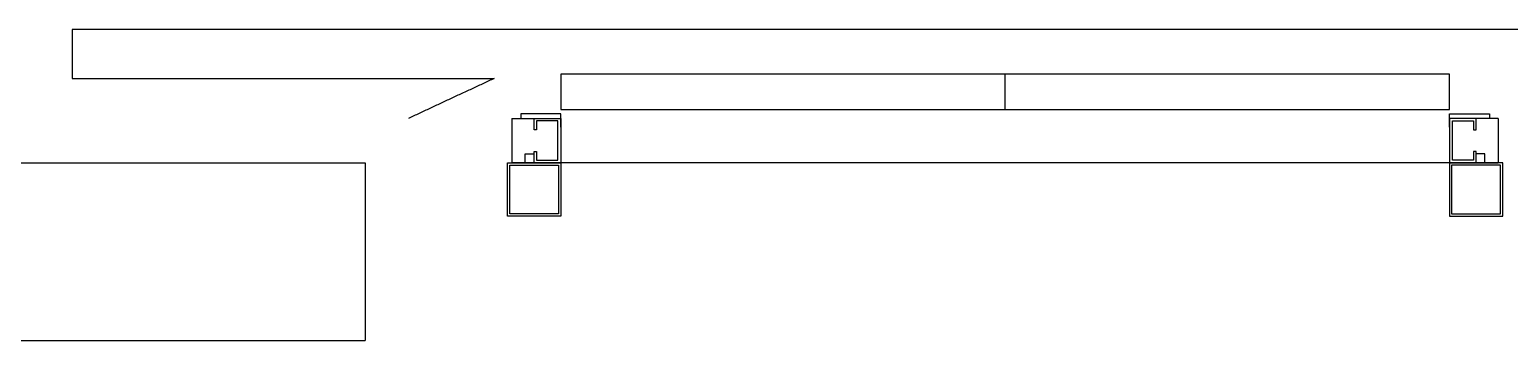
# Model space of a CAD drawing. Header units: millimetres. Extents: x -121354 to 132141, y -64344 to 350.
# Drawn here: x 13637 to 15303, y -7696 to -7346 of the extents above; entities that cross this region are included whole.
import ezdxf

# ---------------------------------------------------------------- set-up
doc = ezdxf.new("R2010")
doc.units = ezdxf.units.MM
for name, color, linetype in [('Block_101ë™_ìƒë¶€ê³¨ì¡°B3_0108', 7, 'CONTINUOUS'), ('Block_ELEV_17ì¸ìŠ¹', 7, 'CONTINUOUS'), ('Line176', 7, 'CONTINUOUS'), ('Line187', 7, 'CONTINUOUS'), ('Line193', 7, 'CONTINUOUS')]:
    doc.layers.add(name, color=color, linetype=linetype)

msp = doc.modelspace()

# ---------------------------------------------------------------- linework, layer by layer
at = {"layer": 'Block_101ë™_ìƒë¶€ê³¨ì¡°B3_0108'}
for points in [[(13435.1, -7495.6), (14015.1, -7495.6)], [(14015.1, -7495.6), (14015.1, -7695.6)], [(11800.5, -7695.6), (14015.1, -7695.6)]]:
    msp.add_open_spline(points, degree=1, dxfattribs=at)
at = {"layer": 'Block_ELEV_17ì¸ìŠ¹'}
for points in [[(15785.1, -7345.6), (13685.1, -7345.6)], [(13685.1, -7345.6), (13685.1, -7400.6)], [(15785.1, -7345.6), (13685.1, -7345.6)], [(13685.1, -7345.6), (13685.1, -7400.6)], [(15785.1, -7345.6), (13685.1, -7345.6)], [(13685.1, -7345.6), (13685.1, -7400.6)], [(13685.1, -7400.6), (14160.1, -7400.6)], [(13685.1, -7400.6), (14160.1, -7400.6)], [(13685.1, -7400.6), (14160.1, -7400.6)], [(14160.1, -7400.6), (14063.6, -7445.6)], [(14160.1, -7400.6), (14063.6, -7445.6)], [(14160.1, -7400.6), (14063.6, -7445.6)], [(14235.1, -7395.6), (14235.1, -7435.6)], [(15235.1, -7395.6), (14235.1, -7395.6)], [(14235.1, -7395.6), (14235.1, -7435.6)], [(15235.1, -7395.6), (14235.1, -7395.6)], [(15235.1, -7395.6), (14235.1, -7395.6)], [(14735.1, -7435.6), (14735.1, -7395.6)], [(14735.1, -7435.6), (14735.1, -7395.6)], [(14735.1, -7435.6), (14735.1, -7395.6)], [(15235.1, -7435.6), (15235.1, -7395.6)], [(15235.1, -7435.6), (15235.1, -7395.6)], [(15235.1, -7435.6), (15235.1, -7395.6)], [(14235.1, -7440.6), (14190.1, -7440.6)], [(14190.1, -7440.6), (14190.1, -7445.6)], [(14235.1, -7440.6), (14190.1, -7440.6)], [(14190.1, -7440.6), (14190.1, -7445.6)], [(14235.1, -7435.6), (15235.1, -7435.6)], [(14235.1, -7435.6), (15235.1, -7435.6)], [(14235.1, -7435.6), (15235.1, -7435.6)], [(14235.1, -7455.6), (14235.1, -7440.6)], [(14235.1, -7455.6), (14235.1, -7440.6)], [(15235.1, -7440.6), (15280.1, -7440.6)], [(15235.1, -7455.6), (15235.1, -7440.6)], [(15235.1, -7440.6), (15280.1, -7440.6)], [(15235.1, -7455.6), (15235.1, -7440.6)], [(15235.1, -7440.6), (15280.1, -7440.6)], [(15235.1, -7455.6), (15235.1, -7440.6)], [(15280.1, -7440.6), (15280.1, -7445.6)], [(15280.1, -7440.6), (15280.1, -7445.6)], [(15280.1, -7440.6), (15280.1, -7445.6)], [(14180.1, -7445.6), (14180.1, -7495.6)], [(14180.1, -7445.6), (14205.1, -7445.6)], [(14180.1, -7445.6), (14180.1, -7495.6)], [(14180.1, -7445.6), (14205.1, -7445.6)], [(14205.1, -7458.3), (14205.1, -7445.6)], [(14205.1, -7445.6), (14235.1, -7445.6)], [(14205.1, -7458.3), (14205.1, -7445.6)], [(14205.1, -7445.6), (14235.1, -7445.6)], [(14207.9, -7458.3), (14205.1, -7458.3)], [(14207.9, -7458.3), (14205.1, -7458.3)], [(14207.9, -7448.4), (14207.9, -7458.3)], [(14231.7, -7448.4), (14207.9, -7448.4)], [(14207.9, -7448.4), (14207.9, -7458.3)], [(14231.7, -7448.4), (14207.9, -7448.4)], [(14231.7, -7492.7), (14231.7, -7448.4)], [(14231.7, -7492.7), (14231.7, -7448.4)], [(14235.1, -7445.6), (14235.1, -7495.6)], [(14235.1, -7445.6), (14235.1, -7495.6)], [(15265.1, -7445.6), (15235.1, -7445.6)], [(15235.1, -7445.6), (15235.1, -7495.6)], [(15265.1, -7445.6), (15235.1, -7445.6)], [(15235.1, -7445.6), (15235.1, -7495.6)], [(15265.1, -7445.6), (15235.1, -7445.6)], [(15235.1, -7445.6), (15235.1, -7495.6)], [(15238.5, -7492.7), (15238.5, -7448.4)], [(15238.5, -7448.4), (15262.3, -7448.4)], [(15238.5, -7492.7), (15238.5, -7448.4)], [(15238.5, -7448.4), (15262.3, -7448.4)], [(15238.5, -7492.7), (15238.5, -7448.4)], [(15238.5, -7448.4), (15262.3, -7448.4)], [(15262.3, -7448.4), (15262.3, -7458.3)], [(15262.3, -7448.4), (15262.3, -7458.3)], [(15262.3, -7448.4), (15262.3, -7458.3)], [(15262.3, -7458.3), (15265.1, -7458.3)], [(15262.3, -7458.3), (15265.1, -7458.3)], [(15262.3, -7458.3), (15265.1, -7458.3)], [(15290.1, -7445.6), (15265.1, -7445.6)], [(15290.1, -7445.6), (15265.1, -7445.6)], [(15290.1, -7445.6), (15265.1, -7445.6)], [(15265.1, -7458.3), (15265.1, -7445.6)], [(15265.1, -7458.3), (15265.1, -7445.6)], [(15265.1, -7458.3), (15265.1, -7445.6)], [(15290.1, -7445.6), (15290.1, -7495.6)], [(15290.1, -7445.6), (15290.1, -7495.6)], [(15290.1, -7445.6), (15290.1, -7495.6)], [(14195.1, -7495.6), (14195.1, -7485.6)], [(14195.1, -7485.6), (14205.1, -7485.6)], [(14195.1, -7495.6), (14195.1, -7485.6)], [(14195.1, -7485.6), (14205.1, -7485.6)], [(14205.1, -7495.6), (14205.1, -7482.8)], [(14205.1, -7482.8), (14207.9, -7482.8)], [(14205.1, -7495.6), (14205.1, -7482.8)], [(14205.1, -7482.8), (14207.9, -7482.8)], [(14207.9, -7482.8), (14207.9, -7492.7)], [(14207.9, -7482.8), (14207.9, -7492.7)], [(14207.9, -7492.7), (14231.7, -7492.7)], [(14207.9, -7492.7), (14231.7, -7492.7)], [(15262.3, -7492.7), (15238.5, -7492.7)], [(15262.3, -7492.7), (15238.5, -7492.7)], [(15262.3, -7492.7), (15238.5, -7492.7)], [(15265.1, -7482.8), (15262.3, -7482.8)], [(15262.3, -7482.8), (15262.3, -7492.7)], [(15265.1, -7482.8), (15262.3, -7482.8)], [(15262.3, -7482.8), (15262.3, -7492.7)], [(15265.1, -7482.8), (15262.3, -7482.8)], [(15262.3, -7482.8), (15262.3, -7492.7)], [(15265.1, -7495.6), (15265.1, -7482.8)], [(15265.1, -7495.6), (15265.1, -7482.8)], [(15265.1, -7495.6), (15265.1, -7482.8)], [(15275.1, -7485.6), (15265.1, -7485.6)], [(15275.1, -7485.6), (15265.1, -7485.6)], [(15275.1, -7485.6), (15265.1, -7485.6)], [(15275.1, -7495.6), (15275.1, -7485.6)], [(15275.1, -7495.6), (15275.1, -7485.6)], [(15275.1, -7495.6), (15275.1, -7485.6)], [(14175.1, -7555.6), (14175.1, -7495.6)], [(14175.1, -7495.6), (14235.1, -7495.6)], [(14177.6, -7553.1), (14177.6, -7498.1)], [(14177.6, -7498.1), (14232.6, -7498.1)], [(14195.1, -7495.6), (14180.1, -7495.6)], [(14195.1, -7495.6), (14180.1, -7495.6)], [(14205.1, -7495.6), (14195.1, -7495.6)], [(14205.1, -7495.6), (14195.1, -7495.6)], [(14235.1, -7495.6), (14205.1, -7495.6)], [(14235.1, -7495.6), (14205.1, -7495.6)], [(15240.1, -7495.6), (14230.1, -7495.6)], [(14232.6, -7498.1), (14232.6, -7553.1)], [(14235.1, -7495.6), (14235.1, -7555.6)], [(15235.1, -7495.6), (15265.1, -7495.6)], [(15235.1, -7495.6), (15265.1, -7495.6)], [(15235.1, -7495.6), (15265.1, -7495.6)], [(15235.1, -7495.6), (15235.1, -7555.6)], [(15295.1, -7495.6), (15235.1, -7495.6)], [(15237.6, -7498.1), (15237.6, -7553.1)], [(15292.6, -7498.1), (15237.6, -7498.1)], [(15265.1, -7495.6), (15275.1, -7495.6)], [(15265.1, -7495.6), (15275.1, -7495.6)], [(15265.1, -7495.6), (15275.1, -7495.6)], [(15275.1, -7495.6), (15290.1, -7495.6)], [(15275.1, -7495.6), (15290.1, -7495.6)], [(15275.1, -7495.6), (15290.1, -7495.6)], [(15292.6, -7553.1), (15292.6, -7498.1)], [(15295.1, -7555.6), (15295.1, -7495.6)], [(14235.1, -7555.6), (14175.1, -7555.6)], [(14232.6, -7553.1), (14177.6, -7553.1)], [(15235.1, -7555.6), (15295.1, -7555.6)], [(15237.6, -7553.1), (15292.6, -7553.1)]]:
    msp.add_open_spline(points, degree=1, dxfattribs=at)
at = {"layer": 'Line176'}
msp.add_line((13435.1, -7495.6), (14015.1, -7495.6), dxfattribs=at)
at = {"layer": 'Line187'}
msp.add_line((11800.5, -7695.6), (14015.1, -7695.6), dxfattribs=at)
at = {"layer": 'Line193'}
msp.add_line((14015.1, -7495.6), (14015.1, -7695.6), dxfattribs=at)

doc.saveas('drawing.dxf')
